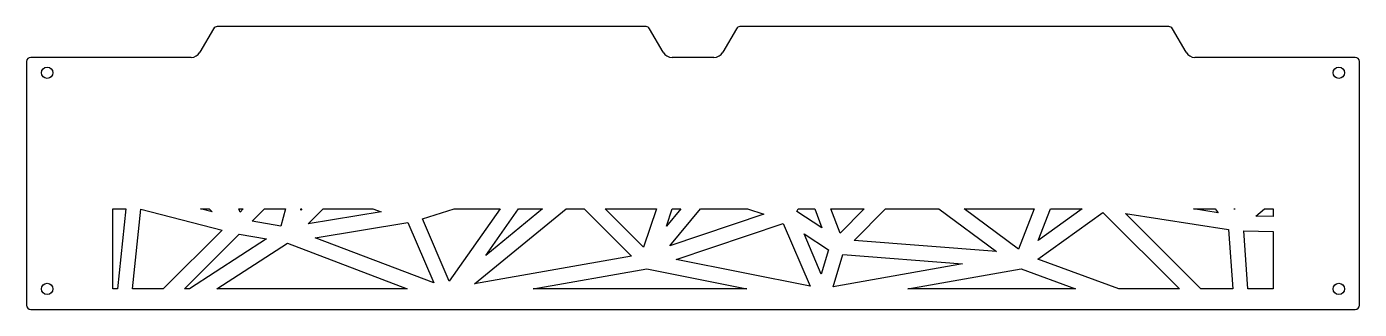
# Model space of a CAD drawing. Header units: millimetres. Extents: x -325 to 325, y -69 to 69.
import ezdxf

# ---------------------------------------------------------------- set-up
doc = ezdxf.new("R2010")
doc.units = ezdxf.units.MM

msp = doc.modelspace()

# ---------------------------------------------------------------- linework, layer by layer
at = {"color": 7, "linetype": 'Continuous', "lineweight": 25}
for p, q in [((-233.83, 68), (-240.47, 56.5)), ((-22.9, 69), (-232.1, 69)), ((-14.53, 56.5), (-21.17, 68)), ((21.17, 68), (14.53, 56.5)), ((232.1, 69), (22.9, 69)), ((240.47, 56.5), (233.83, 68)), ((-325, 52), (-325, -67)), ((-244.8, 54), (-323, 54)), ((10.2, 54), (-10.2, 54)), ((323, 54), (244.8, 54)), ((325, -67), (325, 52)), ((-283, -20), (-276.69, -20)), ((-283, -59), (-283, -20)), ((-276.69, -20), (-280.67, -59)), ((-273.31, -59), (-269.34, -20.07)), ((-269.34, -20.07), (-229.66, -30.28)), ((-240.25, -20), (-236.04, -20)), ((-234.59, -21.46), (-240.25, -20)), ((-236.04, -20), (-234.59, -21.46)), ((-221.46, -20), (-219.38, -20)), ((-220.94, -21.56), (-221.46, -20)), ((-219.38, -20), (-220.94, -21.56)), ((-214.99, -25.95), (-209.04, -20)), ((-200.95, -28.43), (-214.99, -25.95)), ((-209.04, -20), (-198.76, -20)), ((-198.76, -20), (-200.95, -28.43)), ((-190.81, -20), (-191.34, -20.53)), ((-191.34, -20.53), (-191.2, -20)), ((-191.2, -20), (-190.81, -20)), ((-187.65, -27.18), (-180.46, -20)), ((-152.06, -21.39), (-187.65, -27.18)), ((-180.46, -20), (-156.23, -20)), ((-156.23, -20), (-152.06, -21.39)), ((-131.87, -24.88), (-116.47, -20)), ((-118.88, -55.17), (-131.87, -24.88)), ((-94.01, -20), (-118.88, -55.17)), ((-116.47, -20), (-94.01, -20)), ((-106.52, -56.58), (-61.81, -20)), ((-73.36, -20), (-101.1, -42.7)), ((-101.1, -42.7), (-85.05, -20)), ((-85.05, -20), (-73.36, -20)), ((-61.81, -20), (-53.16, -20)), ((-53.16, -20), (-30.07, -43.09)), ((-42.82, -20), (-17.88, -20)), ((-24.12, -38.7), (-42.82, -20)), ((-17.88, -20), (-24.12, -38.7)), ((-5.89, -20), (-12.98, -28.44)), ((-12.98, -28.44), (-10.17, -20)), ((-11.38, -37.91), (3.66, -20)), ((34.5, -22.61), (-11.38, -37.91)), ((-10.17, -20), (-5.89, -20)), ((3.66, -20), (26.65, -20)), ((26.65, -20), (34.5, -22.61)), ((50.72, -21.27), (51.32, -20)), ((62.9, -29.16), (50.72, -21.27)), ((51.32, -20), (59.38, -20)), ((59.38, -20), (62.9, -29.16)), ((67.22, -20), (83.51, -20)), ((71.75, -31.76), (67.22, -20)), ((83.51, -20), (71.75, -31.76)), ((78.54, -35.31), (93.86, -20)), ((93.86, -20), (119.97, -20)), ((119.97, -20), (147.98, -40.82)), ((132.23, -20), (166.47, -20)), ((158.71, -39.69), (132.23, -20)), ((166.47, -20), (158.71, -39.69)), ((168.11, -44.43), (199.97, -21.68)), ((189.74, -20), (168.3, -35.31)), ((168.3, -35.31), (174.33, -20)), ((174.33, -20), (189.74, -20)), ((199.97, -21.68), (237.3, -59)), ((210.88, -22.24), (261.23, -30.07)), ((247.64, -59), (210.88, -22.24)), ((244.09, -20), (254.7, -20)), ((256.15, -21.87), (244.09, -20)), ((254.7, -20), (256.15, -21.87)), ((263.95, -20), (264.31, -20)), ((264.16, -20.27), (263.95, -20)), ((264.31, -20), (264.16, -20.27)), ((274.56, -23.47), (278.76, -20)), ((283, -23.67), (274.56, -23.47)), ((278.76, -20), (283, -20)), ((283, -20), (283, -23.67)), ((-229.66, -30.28), (-258.38, -59)), ((-248.04, -59), (-221.3, -32.26)), ((-221.3, -32.26), (-208.03, -34.6)), ((-184.26, -34.04), (-139.05, -26.68)), ((-139.05, -26.68), (-126.44, -56.12)), ((-8.29, -44.59), (44.03, -27.15)), ((44.03, -27.15), (57.11, -57.67)), ((54.15, -32.21), (66.07, -39.92)), ((62.57, -51.84), (54.15, -32.21)), ((261.23, -30.07), (263.34, -59)), ((270.68, -59), (268.6, -30.65)), ((268.6, -30.65), (283, -30.99)), ((283, -30.99), (283, -59)), ((-208.03, -34.6), (-245.62, -59)), ((-232.18, -59), (-197.82, -36.7)), ((-197.82, -36.7), (-139.41, -59)), ((-126.44, -56.12), (-184.26, -34.04)), ((147.98, -40.82), (78.54, -35.31)), ((-30.07, -43.09), (-106.52, -56.58)), ((57.11, -57.67), (-8.29, -44.59)), ((66.07, -39.92), (62.57, -51.84)), ((68.38, -57.99), (73.02, -42.21)), ((73.02, -42.21), (131.5, -46.85)), ((207.65, -59), (168.11, -44.43)), ((-77.9, -58.96), (-22.56, -49.2)), ((-22.56, -49.2), (26.27, -58.96)), ((131.5, -46.85), (68.38, -57.99)), ((104.77, -59), (160.03, -49.25)), ((160.03, -49.25), (186.49, -59)), ((-280.67, -59), (-283, -59)), ((-258.38, -59), (-273.31, -59)), ((-245.62, -59), (-248.04, -59)), ((-139.41, -59), (-232.18, -59)), ((26.27, -58.96), (-77.9, -58.96)), ((186.49, -59), (104.77, -59)), ((237.3, -59), (207.65, -59)), ((263.34, -59), (247.64, -59)), ((283, -59), (270.68, -59)), ((-323, -69), (323, -69))]:
    msp.add_line(p, q, dxfattribs=at)
for centre in [(-315, 46.5), (315, 46.5), (-315, -59), (315, -59)]:
    msp.add_circle(centre, 2.75, dxfattribs=at)
for centre, radius, start, end in [((-232.1, 67), 2, 90, 150), ((-22.9, 67), 2, 30, 90), ((22.9, 67), 2, 90, 150), ((232.1, 67), 2, 30, 90), ((-323, 52), 2, 90, 180), ((-244.8, 59), 5, 270, 330), ((-10.2, 59), 5, 210, 270), ((10.2, 59), 5, 270, 330), ((244.8, 59), 5, 210, 270), ((323, 52), 2, 0, 90), ((-323, -67), 2, 180, 270), ((323, -67), 2, 270, 0)]:
    msp.add_arc(centre, radius, start, end, dxfattribs=at)

doc.saveas('drawing.dxf')
